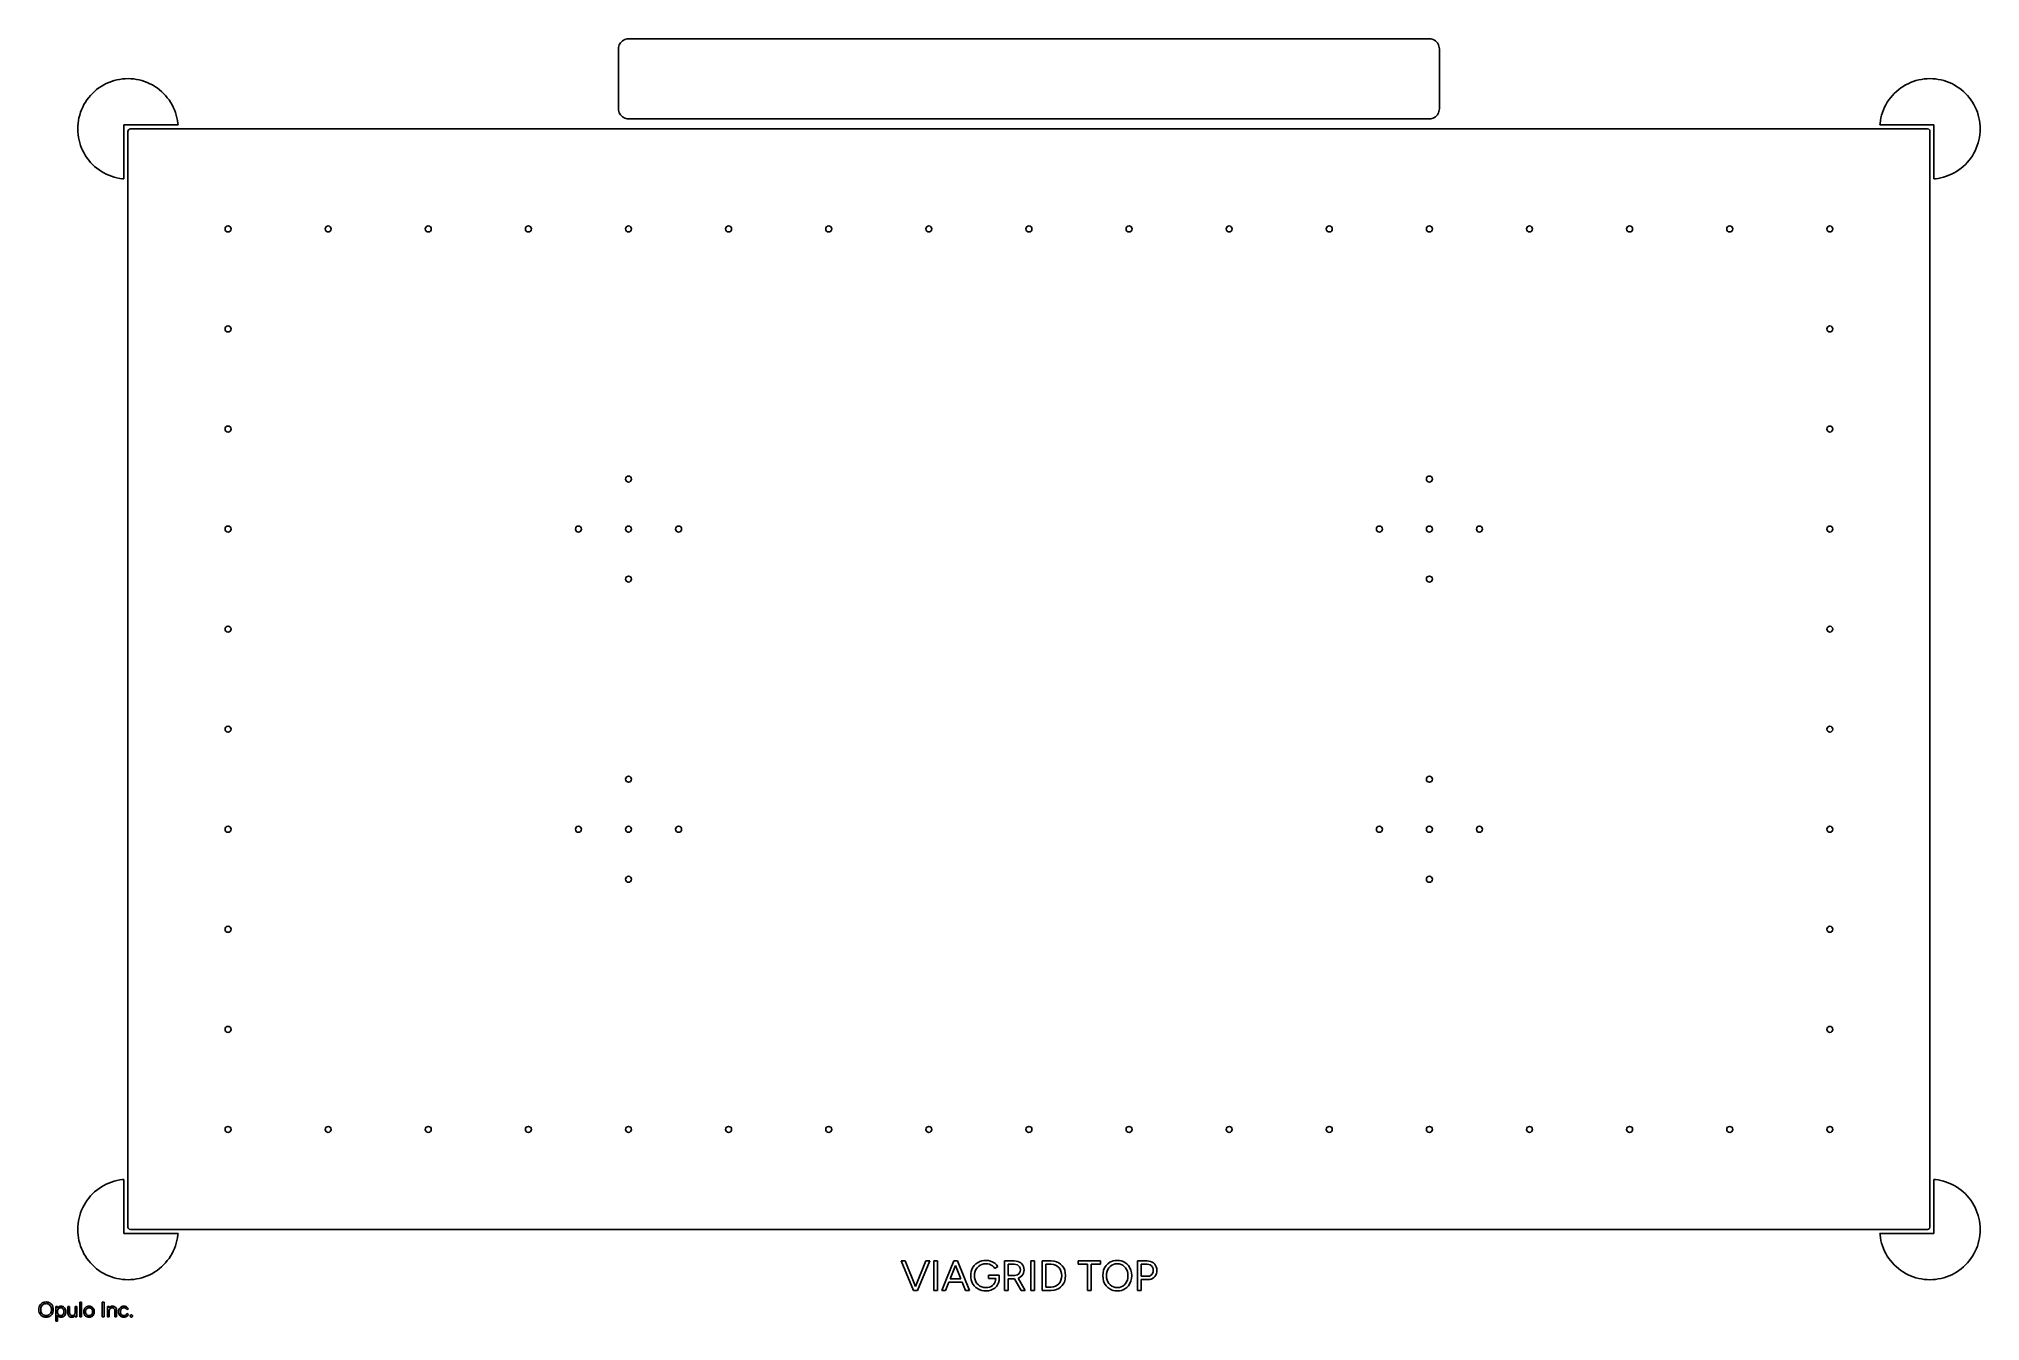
# Model space of a CAD drawing. Extents: x 0.5 to 97.5, y 0.4 to 64.5.
import ezdxf

# ---------------------------------------------------------------- set-up
doc = ezdxf.new("R2010")
doc.units = 0
doc.layers.add('BLACK', color=7, linetype='CONTINUOUS')

msp = doc.modelspace()

# ---------------------------------------------------------------- linework, layer by layer
at = {"layer": 'BLACK', "linetype": 'CONTINUOUS'}
for p, q in [((29.5, 64), (29.504278, 64.065263)), ((29.5, 61), (29.5, 64)), ((29.504278, 64.065263), (29.53806, 64.191342)), ((29.53806, 64.191342), (29.603323, 64.304381)), ((29.603323, 64.304381), (29.695619, 64.396677)), ((29.695619, 64.396677), (29.808658, 64.46194)), ((29.808658, 64.46194), (29.934737, 64.495722)), ((29.934737, 64.495722), (30, 64.5)), ((30, 64.5), (70, 64.5)), ((70, 64.5), (70.065263, 64.495722)), ((70.065263, 64.495722), (70.191342, 64.46194)), ((70.191342, 64.46194), (70.304381, 64.396677)), ((70.304381, 64.396677), (70.396677, 64.304381)), ((70.396677, 64.304381), (70.46194, 64.191342)), ((70.46194, 64.191342), (70.495722, 64.065263)), ((70.495722, 64.065263), (70.5, 64)), ((70.5, 64), (70.5, 61)), ((3.549064, 62.04629), (3.666309, 62.124568)), ((3.666309, 62.124568), (3.787767, 62.196136)), ((3.787767, 62.196136), (3.913054, 62.260767)), ((3.913054, 62.260767), (4.041773, 62.318258)), ((4.041773, 62.318258), (4.173519, 62.368428)), ((4.173519, 62.368428), (4.307875, 62.411117)), ((4.307875, 62.411117), (4.444417, 62.446191)), ((4.444417, 62.446191), (4.582714, 62.473539)), ((4.582714, 62.473539), (4.722329, 62.493074)), ((4.722329, 62.493074), (4.862821, 62.504736)), ((4.862821, 62.504736), (5.003746, 62.508487)), ((5.003746, 62.508487), (5.144659, 62.504315)), ((5.144659, 62.504315), (5.285115, 62.492234)), ((5.285115, 62.492234), (5.424671, 62.472281)), ((5.424671, 62.472281), (5.562886, 62.44452)), ((5.562886, 62.44452), (5.699323, 62.409039)), ((5.699323, 62.409039), (5.833551, 62.365949)), ((5.833551, 62.365949), (5.965146, 62.315386)), ((5.965146, 62.315386), (6.093693, 62.257511)), ((6.093693, 62.257511), (6.218786, 62.192506)), ((6.218786, 62.192506), (6.34003, 62.120576)), ((6.34003, 62.120576), (6.457041, 62.041948)), ((93.542958, 62.041948), (93.65997, 62.120575)), ((93.65997, 62.120575), (93.781213, 62.192505)), ((93.781213, 62.192505), (93.906306, 62.257511)), ((93.906306, 62.257511), (94.034853, 62.315386)), ((94.034853, 62.315386), (94.166449, 62.365949)), ((94.166449, 62.365949), (94.300677, 62.409039)), ((94.300677, 62.409039), (94.437114, 62.44452)), ((94.437114, 62.44452), (94.575328, 62.472281)), ((94.575328, 62.472281), (94.714884, 62.492234)), ((94.714884, 62.492234), (94.855341, 62.504315)), ((94.855341, 62.504315), (94.996254, 62.508487)), ((94.996254, 62.508487), (95.137179, 62.504736)), ((95.137179, 62.504736), (95.277671, 62.493074)), ((95.277671, 62.493074), (95.417285, 62.473539)), ((95.417285, 62.473539), (95.555582, 62.446191)), ((95.555582, 62.446191), (95.692125, 62.411117)), ((95.692125, 62.411117), (95.826481, 62.368428)), ((95.826481, 62.368428), (95.958227, 62.318258)), ((95.958227, 62.318258), (96.086946, 62.260767)), ((96.086946, 62.260767), (96.212233, 62.196136)), ((96.212233, 62.196136), (96.333691, 62.124568)), ((96.333691, 62.124568), (96.450936, 62.04629)), ((2.681742, 60.958227), (2.739233, 61.086946)), ((2.739233, 61.086946), (2.803864, 61.212233)), ((2.803864, 61.212233), (2.875432, 61.333691)), ((2.875432, 61.333691), (2.95371, 61.450936)), ((2.95371, 61.450936), (3.03845, 61.563599)), ((3.03845, 61.563599), (3.129386, 61.671324)), ((3.129386, 61.671324), (3.22623, 61.77377)), ((3.22623, 61.77377), (3.328676, 61.870614)), ((3.328676, 61.870614), (3.436401, 61.96155)), ((3.436401, 61.96155), (3.549064, 62.04629)), ((6.457041, 62.041948), (6.569451, 61.956871)), ((6.569451, 61.956871), (6.676903, 61.865614)), ((6.676903, 61.865614), (6.77906, 61.768465)), ((6.77906, 61.768465), (6.875597, 61.66573)), ((6.875597, 61.66573), (6.966211, 61.557734)), ((6.966211, 61.557734), (7.050615, 61.444819)), ((7.050615, 61.444819), (7.128542, 61.32734)), ((7.128542, 61.32734), (7.199746, 61.205669)), ((7.199746, 61.205669), (7.264003, 61.08019)), ((92.735996, 61.080189), (92.800253, 61.205668)), ((92.800253, 61.205668), (92.871458, 61.327339)), ((92.871458, 61.327339), (92.949385, 61.444818)), ((92.949385, 61.444818), (93.033789, 61.557734)), ((93.033789, 61.557734), (93.124402, 61.665729)), ((93.124402, 61.665729), (93.22094, 61.768464)), ((93.22094, 61.768464), (93.323096, 61.865614)), ((93.323096, 61.865614), (93.430549, 61.956871)), ((93.430549, 61.956871), (93.542958, 62.041948)), ((96.450936, 62.04629), (96.563599, 61.96155)), ((96.563599, 61.96155), (96.671324, 61.870614)), ((96.671324, 61.870614), (96.77377, 61.77377)), ((96.77377, 61.77377), (96.870614, 61.671324)), ((96.870614, 61.671324), (96.96155, 61.563599)), ((96.96155, 61.563599), (97.04629, 61.450936)), ((97.04629, 61.450936), (97.124568, 61.333691)), ((97.124568, 61.333691), (97.196136, 61.212233)), ((97.196136, 61.212233), (97.260767, 61.086946)), ((97.260767, 61.086946), (97.318258, 60.958227)), ((2.491513, 59.996254), (2.495264, 60.137179)), ((2.495264, 60.137179), (2.506926, 60.277671)), ((2.506926, 60.277671), (2.526461, 60.417286)), ((2.526461, 60.417286), (2.553809, 60.555583)), ((2.553809, 60.555583), (2.588883, 60.692125)), ((2.588883, 60.692125), (2.631572, 60.826481)), ((2.631572, 60.826481), (2.681742, 60.958227)), ((7.5, 60.199996), (4.8, 60.2)), ((4.8, 60.2), (4.8, 57.500001)), ((7.264003, 61.08019), (7.32111, 60.951299)), ((7.32111, 60.951299), (7.370885, 60.819404)), ((7.370885, 60.819404), (7.413173, 60.684921)), ((7.413173, 60.684921), (7.447839, 60.548275)), ((7.447839, 60.548275), (7.474774, 60.409897)), ((7.474774, 60.409897), (7.493892, 60.270224)), ((7.493892, 60.270224), (7.5, 60.2)), ((7.5, 60.2), (7.5, 60.199996)), ((29.504278, 60.934737), (29.5, 61)), ((29.53806, 60.808658), (29.504278, 60.934737)), ((29.603323, 60.695619), (29.53806, 60.808658)), ((29.695619, 60.603323), (29.603323, 60.695619)), ((29.808658, 60.53806), (29.695619, 60.603323)), ((29.934737, 60.504278), (29.808658, 60.53806)), ((30, 60.5), (29.934737, 60.504278)), ((70, 60.5), (30, 60.5)), ((70.065263, 60.504278), (70, 60.5)), ((70.191342, 60.53806), (70.065263, 60.504278)), ((70.304381, 60.603323), (70.191342, 60.53806)), ((70.396677, 60.695619), (70.304381, 60.603323)), ((70.46194, 60.808658), (70.396677, 60.695619)), ((70.495722, 60.934737), (70.46194, 60.808658)), ((70.5, 61), (70.495722, 60.934737)), ((92.5, 60.2), (92.506107, 60.270223)), ((95.2, 60.2), (92.5, 60.2)), ((92.506107, 60.270223), (92.525226, 60.409896)), ((92.525226, 60.409896), (92.552161, 60.548274)), ((92.552161, 60.548274), (92.586827, 60.68492)), ((92.586827, 60.68492), (92.629114, 60.819403)), ((92.629114, 60.819403), (92.67889, 60.951298)), ((92.67889, 60.951298), (92.735996, 61.080189)), ((95.199996, 57.5), (95.2, 60.2)), ((97.318258, 60.958227), (97.368428, 60.826481)), ((97.368428, 60.826481), (97.411117, 60.692125)), ((97.411117, 60.692125), (97.446191, 60.555582)), ((97.446191, 60.555582), (97.473539, 60.417285)), ((97.473539, 60.417285), (97.493074, 60.277671)), ((97.493074, 60.277671), (97.504736, 60.137179)), ((97.504736, 60.137179), (97.508487, 59.996254)), ((2.495685, 59.855341), (2.491513, 59.996254)), ((2.507766, 59.714885), (2.495685, 59.855341)), ((2.527719, 59.575329), (2.507766, 59.714885)), ((2.55548, 59.437114), (2.527719, 59.575329)), ((2.590961, 59.300677), (2.55548, 59.437114)), ((2.634051, 59.166449), (2.590961, 59.300677)), ((2.684614, 59.034854), (2.634051, 59.166449)), ((5, 59.876), (5.019685, 59.943039)), ((5, 5.124), (5, 59.876)), ((5.019685, 59.943039), (5.072489, 59.988794)), ((5.072489, 59.988794), (5.124, 60)), ((5.124, 60), (94.876, 60)), ((94.876, 60), (94.943039, 59.980315)), ((94.943039, 59.980315), (94.988794, 59.927511)), ((94.988794, 59.927511), (95, 59.876)), ((95, 59.876), (95, 5.124)), ((97.365949, 59.166449), (97.315386, 59.034853)), ((97.409039, 59.300677), (97.365949, 59.166449)), ((97.44452, 59.437114), (97.409039, 59.300677)), ((97.472281, 59.575328), (97.44452, 59.437114)), ((97.492234, 59.714884), (97.472281, 59.575328)), ((97.504315, 59.855341), (97.492234, 59.714884)), ((97.508487, 59.996254), (97.504315, 59.855341)), ((2.742489, 58.906307), (2.684614, 59.034854)), ((2.807494, 58.781214), (2.742489, 58.906307)), ((2.879424, 58.65997), (2.807494, 58.781214)), ((2.958052, 58.542959), (2.879424, 58.65997)), ((3.043129, 58.430549), (2.958052, 58.542959)), ((3.134386, 58.323097), (3.043129, 58.430549)), ((3.231535, 58.22094), (3.134386, 58.323097)), ((3.33427, 58.124403), (3.231535, 58.22094)), ((96.768464, 58.22094), (96.665729, 58.124402)), ((96.865614, 58.323096), (96.768464, 58.22094)), ((96.956871, 58.430549), (96.865614, 58.323096)), ((97.041948, 58.542958), (96.956871, 58.430549)), ((97.120575, 58.65997), (97.041948, 58.542958)), ((97.192505, 58.781213), (97.120575, 58.65997)), ((97.257511, 58.906306), (97.192505, 58.781213)), ((97.315386, 59.034853), (97.257511, 58.906306)), ((3.442266, 58.033789), (3.33427, 58.124403)), ((3.555181, 57.949385), (3.442266, 58.033789)), ((3.67266, 57.871458), (3.555181, 57.949385)), ((3.794331, 57.800254), (3.67266, 57.871458)), ((3.91981, 57.735997), (3.794331, 57.800254)), ((4.048701, 57.67889), (3.91981, 57.735997)), ((4.180596, 57.629115), (4.048701, 57.67889)), ((4.315079, 57.586827), (4.180596, 57.629115)), ((4.451725, 57.552161), (4.315079, 57.586827)), ((4.590103, 57.525226), (4.451725, 57.552161)), ((4.729776, 57.506108), (4.590103, 57.525226)), ((4.8, 57.5), (4.729776, 57.506108)), ((4.8, 57.500001), (4.8, 57.5)), ((95.199999, 57.5), (95.199996, 57.5)), ((95.270223, 57.506107), (95.199999, 57.5)), ((95.409896, 57.525226), (95.270223, 57.506107)), ((95.548274, 57.552161), (95.409896, 57.525226)), ((95.68492, 57.586827), (95.548274, 57.552161)), ((95.819403, 57.629114), (95.68492, 57.586827)), ((95.951298, 57.67889), (95.819403, 57.629114)), ((96.080189, 57.735996), (95.951298, 57.67889)), ((96.205668, 57.800253), (96.080189, 57.735996)), ((96.327339, 57.871458), (96.205668, 57.800253)), ((96.444818, 57.949385), (96.327339, 57.871458)), ((96.557734, 58.033789), (96.444818, 57.949385)), ((96.665729, 58.124402), (96.557734, 58.033789)), ((3.231536, 6.77906), (3.334271, 6.875598)), ((3.334271, 6.875598), (3.442266, 6.966211)), ((3.442266, 6.966211), (3.555182, 7.050615)), ((3.555182, 7.050615), (3.672661, 7.128542)), ((3.672661, 7.128542), (3.794332, 7.199747)), ((3.794332, 7.199747), (3.919811, 7.264004)), ((3.919811, 7.264004), (4.048702, 7.32111)), ((4.048702, 7.32111), (4.180597, 7.370886)), ((4.180597, 7.370886), (4.31508, 7.413173)), ((4.31508, 7.413173), (4.451726, 7.447839)), ((4.451726, 7.447839), (4.590104, 7.474774)), ((4.590104, 7.474774), (4.729777, 7.493893)), ((4.729777, 7.493893), (4.800001, 7.5)), ((4.800004, 7.5), (4.8, 4.8)), ((4.800001, 7.5), (4.800004, 7.5)), ((95.2, 4.8), (95.2, 7.499999)), ((95.2, 7.499999), (95.270223, 7.493893)), ((95.270223, 7.493893), (95.409896, 7.474774)), ((95.409896, 7.474774), (95.548274, 7.447839)), ((95.548274, 7.447839), (95.68492, 7.413173)), ((95.68492, 7.413173), (95.819403, 7.370886)), ((95.819403, 7.370886), (95.951298, 7.32111)), ((95.951298, 7.32111), (96.080189, 7.264004)), ((96.080189, 7.264004), (96.205668, 7.199747)), ((96.205668, 7.199747), (96.327339, 7.128542)), ((96.327339, 7.128542), (96.444818, 7.050615)), ((96.444818, 7.050615), (96.557734, 6.966211)), ((96.557734, 6.966211), (96.665729, 6.875598)), ((96.665729, 6.875598), (96.768464, 6.77906)), ((2.590961, 5.699323), (2.634051, 5.833551)), ((2.634051, 5.833551), (2.684614, 5.965147)), ((2.684614, 5.965147), (2.742489, 6.093694)), ((2.742489, 6.093694), (2.807495, 6.218787)), ((2.807495, 6.218787), (2.879425, 6.34003)), ((2.879425, 6.34003), (2.958052, 6.457042)), ((2.958052, 6.457042), (3.043129, 6.569451)), ((3.043129, 6.569451), (3.134386, 6.676904)), ((3.134386, 6.676904), (3.231536, 6.77906)), ((96.768464, 6.77906), (96.865614, 6.676904)), ((96.865614, 6.676904), (96.956871, 6.569451)), ((96.956871, 6.569451), (97.041948, 6.457042)), ((97.041948, 6.457042), (97.120575, 6.34003)), ((97.120575, 6.34003), (97.192505, 6.218787)), ((97.192505, 6.218787), (97.257511, 6.093694)), ((97.257511, 6.093694), (97.315386, 5.965147)), ((97.315386, 5.965147), (97.365949, 5.833551)), ((97.365949, 5.833551), (97.409039, 5.699323)), ((2.491513, 5.003746), (2.495685, 5.144659)), ((2.495264, 4.862821), (2.491513, 5.003746)), ((2.506926, 4.722329), (2.495264, 4.862821)), ((2.495685, 5.144659), (2.507766, 5.285116)), ((2.507766, 5.285116), (2.527719, 5.424672)), ((2.527719, 5.424672), (2.55548, 5.562886)), ((2.55548, 5.562886), (2.590961, 5.699323)), ((5.011206, 5.072489), (5, 5.124)), ((5.056961, 5.019685), (5.011206, 5.072489)), ((5.124, 5), (5.056961, 5.019685)), ((94.876, 5), (5.124, 5)), ((94.927511, 5.011206), (94.876, 5)), ((94.980315, 5.056961), (94.927511, 5.011206)), ((95, 5.124), (94.980315, 5.056961)), ((97.409039, 5.699323), (97.44452, 5.562886)), ((97.44452, 5.562886), (97.472281, 5.424672)), ((97.472281, 5.424672), (97.492234, 5.285116)), ((97.492234, 5.285116), (97.504315, 5.144659)), ((97.504736, 4.862821), (97.493074, 4.722329)), ((97.504315, 5.144659), (97.508487, 5.003746)), ((97.508487, 5.003746), (97.504736, 4.862821)), ((2.526461, 4.582715), (2.506926, 4.722329)), ((2.553809, 4.444418), (2.526461, 4.582715)), ((2.588883, 4.307875), (2.553809, 4.444418)), ((2.631572, 4.173519), (2.588883, 4.307875)), ((2.681742, 4.041773), (2.631572, 4.173519)), ((2.739233, 3.913054), (2.681742, 4.041773)), ((2.803864, 3.787767), (2.739233, 3.913054)), ((4.8, 4.8), (7.499999, 4.8)), ((7.264004, 3.919811), (7.199747, 3.794332)), ((7.32111, 4.048702), (7.264004, 3.919811)), ((7.370886, 4.180597), (7.32111, 4.048702)), ((7.413173, 4.31508), (7.370886, 4.180597)), ((7.447839, 4.451726), (7.413173, 4.31508)), ((7.474774, 4.590104), (7.447839, 4.451726)), ((7.493893, 4.729777), (7.474774, 4.590104)), ((7.499999, 4.8), (7.493893, 4.729777)), ((92.5, 4.800001), (92.5, 4.800004)), ((92.5, 4.800004), (95.2, 4.8)), ((92.506107, 4.729777), (92.5, 4.800001)), ((92.525226, 4.590104), (92.506107, 4.729777)), ((92.552161, 4.451726), (92.525226, 4.590104)), ((92.586827, 4.31508), (92.552161, 4.451726)), ((92.629114, 4.180597), (92.586827, 4.31508)), ((92.67889, 4.048702), (92.629114, 4.180597)), ((92.735996, 3.919811), (92.67889, 4.048702)), ((92.800253, 3.794332), (92.735996, 3.919811)), ((97.260767, 3.913054), (97.196136, 3.787767)), ((97.318258, 4.041773), (97.260767, 3.913054)), ((97.368428, 4.173519), (97.318258, 4.041773)), ((97.411117, 4.307875), (97.368428, 4.173519)), ((97.446191, 4.444418), (97.411117, 4.307875)), ((97.473539, 4.582715), (97.446191, 4.444418)), ((97.493074, 4.722329), (97.473539, 4.582715)), ((2.875432, 3.666309), (2.803864, 3.787767)), ((2.95371, 3.549064), (2.875432, 3.666309)), ((3.03845, 3.436401), (2.95371, 3.549064)), ((3.129386, 3.328676), (3.03845, 3.436401)), ((3.22623, 3.22623), (3.129386, 3.328676)), ((3.328676, 3.129386), (3.22623, 3.22623)), ((3.436401, 3.03845), (3.328676, 3.129386)), ((3.549064, 2.95371), (3.436401, 3.03845)), ((3.666309, 2.875432), (3.549064, 2.95371)), ((6.457042, 2.958052), (6.34003, 2.879425)), ((6.569451, 3.043129), (6.457042, 2.958052)), ((6.676904, 3.134386), (6.569451, 3.043129)), ((6.77906, 3.231536), (6.676904, 3.134386)), ((6.875598, 3.334271), (6.77906, 3.231536)), ((6.966211, 3.442266), (6.875598, 3.334271)), ((7.050615, 3.555182), (6.966211, 3.442266)), ((7.128542, 3.672661), (7.050615, 3.555182)), ((7.199747, 3.794332), (7.128542, 3.672661)), ((44.228864, 1.955), (43.617402, 3.430898)), ((43.617402, 3.430898), (43.810751, 3.430898)), ((43.810751, 3.430898), (44.32862, 2.1588)), ((44.32862, 2.1588), (44.848386, 3.430898)), ((45.041643, 3.430898), (44.430181, 1.955)), ((44.848386, 3.430898), (45.041643, 3.430898)), ((45.250471, 1.955), (45.250471, 3.430898)), ((45.250471, 3.430898), (45.434843, 3.430898)), ((45.434843, 3.430898), (45.434843, 1.955)), ((45.878713, 2.538343), (46.242127, 3.430898)), ((46.337603, 3.203038), (46.070801, 2.538343)), ((46.242127, 3.430898), (46.429064, 3.430898)), ((46.604364, 2.538343), (46.337603, 3.203038)), ((46.429064, 3.430898), (46.430896, 3.430898)), ((46.430896, 3.430898), (47.031825, 1.955)), ((47.114465, 2.906079), (47.14503, 3.000676)), ((47.14503, 3.000676), (47.187164, 3.088073)), ((47.187164, 3.088073), (47.261017, 3.194613)), ((47.261017, 3.194613), (47.350846, 3.284132)), ((47.307696, 2.910481), (47.282345, 2.807391)), ((47.34873, 3.002343), (47.307696, 2.910481)), ((47.405381, 3.085406), (47.34873, 3.002343)), ((47.350846, 3.284132), (47.45809, 3.357991)), ((47.473982, 3.155004), (47.405381, 3.085406)), ((47.45809, 3.357991), (47.546045, 3.400198)), ((47.555543, 3.21227), (47.473982, 3.155004)), ((47.546045, 3.400198), (47.641027, 3.43079)), ((47.646013, 3.25409), (47.555543, 3.21227)), ((47.641027, 3.43079), (47.744082, 3.449613)), ((47.745653, 3.279661), (47.646013, 3.25409)), ((47.744082, 3.449613), (47.85642, 3.456086)), ((47.85642, 3.288474), (47.745653, 3.279661)), ((47.85642, 3.456086), (47.972866, 3.446337)), ((47.941411, 3.281222), (47.85642, 3.288474)), ((48.026687, 3.259165), (47.941411, 3.281222)), ((47.972866, 3.446337), (48.086222, 3.417068)), ((48.107991, 3.223903), (48.026687, 3.259165)), ((48.086222, 3.417068), (48.193682, 3.370725)), ((48.182301, 3.176733), (48.107991, 3.223903)), ((48.246938, 3.118877), (48.182301, 3.176733)), ((48.193682, 3.370725), (48.290836, 3.310547)), ((48.296606, 3.054184), (48.246938, 3.118877)), ((48.290836, 3.310547), (48.375762, 3.236978)), ((48.442236, 3.15411), (48.296606, 3.054184)), ((48.375762, 3.236978), (48.442236, 3.15411)), ((48.783688, 2.702199), (48.783688, 3.430898)), ((48.783688, 3.430898), (49.265457, 3.430898)), ((49.261243, 3.263286), (48.96806, 3.263286)), ((48.96806, 3.263286), (48.96806, 2.702199)), ((49.349908, 3.254029), (49.261243, 3.263286)), ((49.265457, 3.430898), (49.359748, 3.424223)), ((49.423382, 3.227818), (49.349908, 3.254029)), ((49.359748, 3.424223), (49.444039, 3.404958)), ((49.484909, 3.185342), (49.423382, 3.227818)), ((49.444039, 3.404958), (49.519897, 3.373745)), ((49.532622, 3.128586), (49.484909, 3.185342)), ((49.519897, 3.373745), (49.589095, 3.330276)), ((49.561236, 3.062069), (49.532622, 3.128586)), ((49.571188, 2.982743), (49.561236, 3.062069)), ((49.561356, 2.905305), (49.571188, 2.982743)), ((49.589095, 3.330276), (49.646467, 3.277637)), ((49.646467, 3.277637), (49.693187, 3.215201)), ((49.693187, 3.215201), (49.727479, 3.145228)), ((49.727479, 3.145228), (49.748371, 3.068274)), ((49.75556, 2.982743), (49.74781, 2.897374)), ((49.748371, 3.068274), (49.75556, 2.982743)), ((50.098203, 1.955), (50.098203, 3.430898)), ((50.098203, 3.430898), (50.282575, 3.430898)), ((50.282575, 3.430898), (50.282575, 1.955)), ((50.6668, 2.124626), (50.6668, 3.430898)), ((50.6668, 3.430898), (51.117062, 3.430898)), ((51.117062, 3.26118), (50.851173, 3.26118)), ((50.851173, 3.26118), (50.851173, 2.124626)), ((51.117062, 3.430898), (51.253632, 3.419986)), ((51.224401, 3.250305), (51.117062, 3.26118)), ((51.321676, 3.218407), (51.224401, 3.250305)), ((51.253632, 3.419986), (51.375411, 3.388437)), ((51.409776, 3.166752), (51.321676, 3.218407)), ((51.375411, 3.388437), (51.484983, 3.337017)), ((51.487639, 3.096224), (51.409776, 3.166752)), ((51.484983, 3.337017), (51.583402, 3.266474)), ((51.551636, 3.011272), (51.487639, 3.096224)), ((51.600479, 2.913408), (51.551636, 3.011272)), ((51.583402, 3.266474), (51.666344, 3.18017)), ((51.630919, 2.807283), (51.600479, 2.913408)), ((51.666344, 3.18017), (51.734935, 3.076532)), ((51.734935, 3.076532), (51.784501, 2.962306)), ((51.784501, 2.962306), (51.815034, 2.835279)), ((52.45539, 3.263286), (52.45539, 3.430898)), ((52.45539, 3.430898), (53.574267, 3.430898)), ((52.923695, 3.263286), (52.45539, 3.263286)), ((52.923695, 1.955), (52.923695, 3.263286)), ((53.574267, 3.263286), (53.105962, 3.263286)), ((53.105962, 3.263286), (53.105962, 1.955)), ((53.574267, 3.430898), (53.574267, 3.263286)), ((53.698848, 2.840925), (53.729765, 2.972458)), ((53.729765, 2.972458), (53.779797, 3.090179)), ((53.779797, 3.090179), (53.849349, 3.197144)), ((53.849349, 3.197144), (53.933665, 3.286195)), ((53.903731, 2.909171), (53.880522, 2.806993)), ((53.941364, 3.001336), (53.903731, 2.909171)), ((53.933665, 3.286195), (54.033871, 3.358999)), ((53.993826, 3.085617), (53.941364, 3.001336)), ((54.056954, 3.155439), (53.993826, 3.085617)), ((54.033871, 3.358999), (54.116694, 3.400835)), ((54.131415, 3.21227), (54.056954, 3.155439)), ((54.116694, 3.400835), (54.20614, 3.431094)), ((54.215015, 3.254191), (54.131415, 3.21227)), ((54.20614, 3.431094), (54.303243, 3.449692)), ((54.306961, 3.2797), (54.215015, 3.254191)), ((54.303243, 3.449692), (54.409211, 3.456086)), ((54.409211, 3.288474), (54.306961, 3.2797)), ((54.409211, 3.456086), (54.51511, 3.449642)), ((54.512852, 3.279641), (54.409211, 3.288474)), ((54.605082, 3.254079), (54.512852, 3.279641)), ((54.51511, 3.449642), (54.612368, 3.43088)), ((54.688014, 3.21227), (54.605082, 3.254079)), ((54.612368, 3.43088), (54.702179, 3.400313)), ((54.761791, 3.15551), (54.688014, 3.21227)), ((54.702179, 3.400313), (54.785559, 3.357991)), ((54.82457, 3.085696), (54.761791, 3.15551)), ((54.785559, 3.357991), (54.886417, 3.284434)), ((54.876967, 3.001336), (54.82457, 3.085696)), ((54.914702, 2.909161), (54.876967, 3.001336)), ((54.886417, 3.284434), (54.970702, 3.194994)), ((54.937971, 2.806984), (54.914702, 2.909161)), ((54.970702, 3.194994), (55.039632, 3.088073)), ((55.039632, 3.088073), (55.089162, 2.970431)), ((55.089162, 2.970431), (55.119717, 2.83956)), ((55.416346, 2.662266), (55.416346, 3.430898)), ((55.416346, 3.430898), (55.898115, 3.430898)), ((55.896009, 3.263286), (55.600719, 3.263286)), ((55.600719, 3.263286), (55.600719, 2.662266)), ((55.982859, 3.253575), (55.896009, 3.263286)), ((55.898115, 3.430898), (55.992308, 3.424002)), ((56.056036, 3.225793), (55.982859, 3.253575)), ((55.992308, 3.424002), (56.076587, 3.40408)), ((56.118575, 3.180122), (56.056036, 3.225793)), ((56.076587, 3.40408), (56.152555, 3.37173)), ((56.166591, 3.119804), (56.118575, 3.180122)), ((56.152555, 3.37173), (56.221527, 3.326783)), ((56.195735, 3.048142), (56.166591, 3.119804)), ((56.205953, 2.961769), (56.195735, 3.048142)), ((56.197217, 2.87704), (56.205953, 2.961769)), ((56.221527, 3.326783), (56.278935, 3.272086)), ((56.278935, 3.272086), (56.325846, 3.206866)), ((56.325846, 3.206866), (56.359982, 3.1341)), ((56.359982, 3.1341), (56.380956, 3.052986)), ((56.380956, 3.052986), (56.388219, 2.961769)), ((56.388219, 2.961769), (56.3816, 2.873102)), ((92.871458, 3.672661), (92.800253, 3.794332)), ((92.949385, 3.555182), (92.871458, 3.672661)), ((93.033789, 3.442266), (92.949385, 3.555182)), ((93.124402, 3.334271), (93.033789, 3.442266)), ((93.22094, 3.231536), (93.124402, 3.334271)), ((93.323096, 3.134386), (93.22094, 3.231536)), ((93.430549, 3.043129), (93.323096, 3.134386)), ((93.542958, 2.958052), (93.430549, 3.043129)), ((93.65997, 2.879425), (93.542958, 2.958052)), ((96.450936, 2.95371), (96.333691, 2.875432)), ((96.563599, 3.03845), (96.450936, 2.95371)), ((96.671324, 3.129386), (96.563599, 3.03845)), ((96.77377, 3.22623), (96.671324, 3.129386)), ((96.870614, 3.328676), (96.77377, 3.22623)), ((96.96155, 3.436401), (96.870614, 3.328676)), ((97.04629, 3.549064), (96.96155, 3.436401)), ((97.124568, 3.666309), (97.04629, 3.549064)), ((97.196136, 3.787767), (97.124568, 3.666309)), ((3.787767, 2.803864), (3.666309, 2.875432)), ((3.913054, 2.739233), (3.787767, 2.803864)), ((4.041773, 2.681742), (3.913054, 2.739233)), ((4.173519, 2.631572), (4.041773, 2.681742)), ((4.307875, 2.588883), (4.173519, 2.631572)), ((4.444418, 2.553809), (4.307875, 2.588883)), ((4.582715, 2.526461), (4.444418, 2.553809)), ((4.722329, 2.506926), (4.582715, 2.526461)), ((4.862821, 2.495264), (4.722329, 2.506926)), ((5.003746, 2.491513), (4.862821, 2.495264)), ((5.144659, 2.495685), (5.003746, 2.491513)), ((5.285116, 2.507766), (5.144659, 2.495685)), ((5.424672, 2.527719), (5.285116, 2.507766)), ((5.562886, 2.55548), (5.424672, 2.527719)), ((5.699323, 2.590961), (5.562886, 2.55548)), ((5.833551, 2.634051), (5.699323, 2.590961)), ((5.965147, 2.684614), (5.833551, 2.634051)), ((6.093694, 2.742489), (5.965147, 2.684614)), ((6.218787, 2.807495), (6.093694, 2.742489)), ((6.34003, 2.879425), (6.218787, 2.807495)), ((44.24535, 1.955), (44.228864, 1.955)), ((44.430181, 1.955), (44.24535, 1.955)), ((45.434843, 1.955), (45.250471, 1.955)), ((45.641198, 1.955), (45.878713, 2.538343)), ((45.836653, 1.955), (45.641198, 1.955)), ((46.004406, 2.37293), (45.836653, 1.955)), ((46.670749, 2.37293), (46.004406, 2.37293)), ((46.070801, 2.538343), (46.604364, 2.538343)), ((46.838476, 1.955), (46.670749, 2.37293)), ((47.031825, 1.955), (46.838476, 1.955)), ((47.089161, 2.690842), (47.09564, 2.803214)), ((47.095596, 2.580685), (47.089161, 2.690842)), ((47.114349, 2.479189), (47.095596, 2.580685)), ((47.09564, 2.803214), (47.114465, 2.906079)), ((47.144902, 2.385203), (47.114349, 2.479189)), ((47.187164, 2.297733), (47.144902, 2.385203)), ((47.261017, 2.191193), (47.187164, 2.297733)), ((47.350846, 2.101674), (47.261017, 2.191193)), ((47.282345, 2.807391), (47.273534, 2.690842)), ((47.273534, 2.690842), (47.282103, 2.578465)), ((47.282103, 2.578465), (47.306981, 2.476988)), ((47.306981, 2.476988), (47.347631, 2.384562)), ((47.347631, 2.384562), (47.403767, 2.300895)), ((47.45809, 2.027814), (47.350846, 2.101674)), ((47.403767, 2.300895), (47.472346, 2.230593)), ((47.54604, 1.985649), (47.45809, 2.027814)), ((47.472346, 2.230593), (47.554444, 2.172528)), ((47.641022, 1.955085), (47.54604, 1.985649)), ((47.554444, 2.172528), (47.645678, 2.130048)), ((47.744078, 1.936279), (47.641022, 1.955085)), ((47.645678, 2.130048), (47.745695, 2.104137)), ((47.745695, 2.104137), (47.85642, 2.095225)), ((47.85642, 2.095225), (47.949666, 2.102152)), ((47.983672, 1.939263), (47.85642, 1.929812)), ((47.949666, 2.102152), (48.033024, 2.122162)), ((47.981625, 2.551441), (47.981625, 2.710534)), ((47.981625, 2.710534), (48.518806, 2.710534)), ((48.341745, 2.551441), (47.981625, 2.551441)), ((48.097521, 1.966576), (47.983672, 1.939263)), ((48.033024, 2.122162), (48.108112, 2.154668)), ((48.200161, 2.010962), (48.097521, 1.966576)), ((48.108112, 2.154668), (48.176263, 2.19972)), ((48.176263, 2.19972), (48.233301, 2.254417)), ((48.293267, 2.072545), (48.200161, 2.010962)), ((48.233301, 2.254417), (48.280211, 2.319532)), ((48.280211, 2.319532), (48.314458, 2.392154)), ((48.370869, 2.147439), (48.293267, 2.072545)), ((48.314458, 2.392154), (48.335543, 2.473517)), ((48.335543, 2.473517), (48.341745, 2.551441)), ((48.434359, 2.236734), (48.370869, 2.147439)), ((48.48034, 2.336268), (48.434359, 2.236734)), ((48.508853, 2.449265), (48.48034, 2.336268)), ((48.517876, 2.56639), (48.508853, 2.449265)), ((48.518806, 2.566553), (48.517876, 2.56639)), ((48.518806, 2.710534), (48.518806, 2.566553)), ((48.783688, 1.955), (48.783688, 2.702199)), ((48.96806, 1.955), (48.783688, 1.955)), ((48.96806, 2.702199), (49.290644, 2.702199)), ((49.242376, 2.532481), (48.96806, 2.532481)), ((48.96806, 2.532481), (48.96806, 1.955)), ((49.275066, 2.534777), (49.242376, 2.532481)), ((49.61451, 1.955), (49.275066, 2.534777)), ((49.290644, 2.702199), (49.366233, 2.711492)), ((49.366233, 2.711492), (49.431969, 2.738561)), ((49.431969, 2.738561), (49.488183, 2.781519)), ((49.504143, 2.59055), (49.455508, 2.571029)), ((49.455508, 2.571029), (49.81656, 1.955)), ((49.488183, 2.781519), (49.532719, 2.838304)), ((49.577025, 2.634705), (49.504143, 2.59055)), ((49.532719, 2.838304), (49.561356, 2.905305)), ((49.637858, 2.687728), (49.577025, 2.634705)), ((49.81656, 1.955), (49.61451, 1.955)), ((49.687875, 2.750102), (49.637858, 2.687728)), ((49.72521, 2.820395), (49.687875, 2.750102)), ((49.74781, 2.897374), (49.72521, 2.820395)), ((50.282575, 1.955), (50.098203, 1.955)), ((50.6668, 1.955), (50.6668, 2.124626)), ((51.117062, 1.955), (50.6668, 1.955)), ((50.851173, 2.124626), (51.117062, 2.124626)), ((51.117062, 2.124626), (51.224401, 2.135501)), ((51.253579, 1.96602), (51.117062, 1.955)), ((51.224401, 2.135501), (51.321676, 2.167399)), ((51.375352, 1.997895), (51.253579, 1.96602)), ((51.321676, 2.167399), (51.409776, 2.219054)), ((51.484983, 2.049888), (51.375352, 1.997895)), ((51.409776, 2.219054), (51.487639, 2.289582)), ((51.583449, 2.121072), (51.484983, 2.049888)), ((51.487639, 2.289582), (51.551646, 2.374595)), ((51.551646, 2.374595), (51.600479, 2.472397)), ((51.666392, 2.207729), (51.583449, 2.121072)), ((51.600479, 2.472397), (51.630921, 2.578602)), ((51.641237, 2.692949), (51.630919, 2.807283)), ((51.630921, 2.578602), (51.641237, 2.692949)), ((51.734935, 2.31138), (51.666392, 2.207729)), ((51.784565, 2.425583), (51.734935, 2.31138)), ((51.815067, 2.55197), (51.784565, 2.425583)), ((51.815034, 2.835279), (51.82561, 2.692949)), ((51.82561, 2.692949), (51.815067, 2.55197)), ((53.105962, 1.955), (52.923695, 1.955)), ((53.688114, 2.692949), (53.698848, 2.840925)), ((53.698907, 2.546368), (53.688114, 2.692949)), ((53.730106, 2.415093), (53.698907, 2.546368)), ((53.780805, 2.296634), (53.730106, 2.415093)), ((53.851181, 2.18914), (53.780805, 2.296634)), ((53.936549, 2.099756), (53.851181, 2.18914)), ((53.880522, 2.806993), (53.872487, 2.692949)), ((53.872487, 2.692949), (53.880573, 2.577493)), ((53.880573, 2.577493), (53.903828, 2.475035)), ((53.903828, 2.475035), (53.941364, 2.383554)), ((54.038084, 2.026807), (53.936549, 2.099756)), ((53.941364, 2.383554), (53.99388, 2.300112)), ((53.99388, 2.300112), (54.057669, 2.230554)), ((54.121961, 1.98495), (54.038084, 2.026807)), ((54.057669, 2.230554), (54.133522, 2.173536)), ((54.212141, 1.954722), (54.121961, 1.98495)), ((54.133522, 2.173536), (54.218488, 2.131623)), ((54.309613, 1.936176), (54.212141, 1.954722)), ((54.218488, 2.131623), (54.311845, 2.106107)), ((54.311845, 2.106107), (54.415531, 2.097332)), ((54.415531, 2.097332), (54.517689, 2.106143)), ((54.517689, 2.106143), (54.608866, 2.131681)), ((54.616613, 1.954751), (54.5204, 1.936189)), ((54.608866, 2.131681), (54.691128, 2.173536)), ((54.705363, 1.984977), (54.616613, 1.954751)), ((54.691128, 2.173536), (54.764282, 2.230266)), ((54.787665, 2.026807), (54.705363, 1.984977)), ((54.764282, 2.230266), (54.826387, 2.299759)), ((54.887096, 2.099638), (54.787665, 2.026807)), ((54.826387, 2.299759), (54.878066, 2.383463)), ((54.878066, 2.383463), (54.915089, 2.474952)), ((54.970723, 2.188995), (54.887096, 2.099638)), ((54.915089, 2.474952), (54.938043, 2.577446)), ((54.946026, 2.692949), (54.937971, 2.806984)), ((54.938043, 2.577446), (54.946026, 2.692949)), ((55.039632, 2.296634), (54.970723, 2.188995)), ((55.089192, 2.414981), (55.039632, 2.296634)), ((55.119734, 2.546268), (55.089192, 2.414981)), ((55.119717, 2.83956), (55.130307, 2.692949)), ((55.130307, 2.692949), (55.119734, 2.546268)), ((55.416346, 1.955), (55.416346, 2.662266)), ((55.600719, 1.955), (55.416346, 1.955)), ((55.600719, 2.662266), (55.944277, 2.662266)), ((55.944277, 2.494654), (55.600719, 2.494654)), ((55.600719, 2.494654), (55.600719, 1.955)), ((55.944277, 2.662266), (56.016564, 2.671802)), ((56.029954, 2.501658), (55.944277, 2.494654)), ((56.016564, 2.671802), (56.078298, 2.699512)), ((56.106209, 2.521903), (56.029954, 2.501658)), ((56.078298, 2.699512), (56.132131, 2.746346)), ((56.17472, 2.554921), (56.106209, 2.521903)), ((56.132131, 2.746346), (56.172408, 2.806211)), ((56.172408, 2.806211), (56.197217, 2.87704)), ((56.236107, 2.600003), (56.17472, 2.554921)), ((56.288038, 2.654988), (56.236107, 2.600003)), ((56.331158, 2.720884), (56.288038, 2.654988)), ((56.362419, 2.793296), (56.331158, 2.720884)), ((56.3816, 2.873102), (56.362419, 2.793296)), ((93.781213, 2.807495), (93.65997, 2.879425)), ((93.906306, 2.742489), (93.781213, 2.807495)), ((94.034853, 2.684614), (93.906306, 2.742489)), ((94.166449, 2.634051), (94.034853, 2.684614)), ((94.300677, 2.590961), (94.166449, 2.634051)), ((94.437114, 2.55548), (94.300677, 2.590961)), ((94.575328, 2.527719), (94.437114, 2.55548)), ((94.714884, 2.507766), (94.575328, 2.527719)), ((94.855341, 2.495685), (94.714884, 2.507766)), ((94.996254, 2.491513), (94.855341, 2.495685)), ((95.137179, 2.495264), (94.996254, 2.491513)), ((95.277671, 2.506926), (95.137179, 2.495264)), ((95.417285, 2.526461), (95.277671, 2.506926)), ((95.555582, 2.553809), (95.417285, 2.526461)), ((95.692125, 2.588883), (95.555582, 2.553809)), ((95.826481, 2.631572), (95.692125, 2.588883)), ((95.958227, 2.681742), (95.826481, 2.631572)), ((96.086946, 2.739233), (95.958227, 2.681742)), ((96.212233, 2.803864), (96.086946, 2.739233)), ((96.333691, 2.875432), (96.212233, 2.803864)), ((0.548314, 0.996474), (0.553681, 1.070462)), ((0.55371, 0.923184), (0.548314, 0.996474)), ((0.553681, 1.070462), (0.569139, 1.136229)), ((0.569139, 1.136229), (0.594155, 1.195089)), ((0.594155, 1.195089), (0.628931, 1.248572)), ((0.628931, 1.248572), (0.671089, 1.293097)), ((0.644518, 1.053496), (0.6405, 0.996474)), ((0.6405, 0.996474), (0.644543, 0.938746)), ((0.656122, 1.104585), (0.644518, 1.053496)), ((0.674938, 1.150668), (0.656122, 1.104585)), ((0.671089, 1.293097), (0.721192, 1.329499)), ((0.70117, 1.192808), (0.674938, 1.150668)), ((0.732734, 1.227719), (0.70117, 1.192808)), ((0.721192, 1.329499), (0.762603, 1.350417)), ((0.769964, 1.256135), (0.732734, 1.227719)), ((0.762603, 1.350417), (0.807327, 1.365547)), ((0.811764, 1.277095), (0.769964, 1.256135)), ((0.807327, 1.365547), (0.855878, 1.374846)), ((0.857737, 1.28985), (0.811764, 1.277095)), ((0.855878, 1.374846), (0.908862, 1.378043)), ((0.908862, 1.294237), (0.857737, 1.28985)), ((0.908862, 1.378043), (0.961812, 1.374821)), ((0.960683, 1.28982), (0.908862, 1.294237)), ((1.006798, 1.277039), (0.960683, 1.28982)), ((0.961812, 1.374821), (1.010441, 1.36544)), ((1.048264, 1.256135), (1.006798, 1.277039)), ((1.010441, 1.36544), (1.055346, 1.350156)), ((1.085152, 1.227755), (1.048264, 1.256135)), ((1.055346, 1.350156), (1.097036, 1.328995)), ((1.116541, 1.192848), (1.085152, 1.227755)), ((1.097036, 1.328995), (1.147465, 1.292217)), ((1.14274, 1.150668), (1.116541, 1.192848)), ((1.161608, 1.10458), (1.14274, 1.150668)), ((1.147465, 1.292217), (1.189608, 1.247497)), ((1.173242, 1.053492), (1.161608, 1.10458)), ((1.17727, 0.996474), (1.173242, 1.053492)), ((1.173278, 0.938723), (1.17727, 0.996474)), ((1.189608, 1.247497), (1.224073, 1.194036)), ((1.224073, 1.194036), (1.248837, 1.135215)), ((1.248837, 1.135215), (1.264115, 1.06978)), ((1.264115, 1.06978), (1.26941, 0.996474)), ((1.26941, 0.996474), (1.264124, 0.923134)), ((1.393562, 0.891465), (1.393562, 1.15543)), ((1.393562, 1.15543), (1.475124, 1.15543)), ((1.475124, 1.15543), (1.479853, 1.068927)), ((1.479853, 1.068927), (1.483235, 1.075151)), ((1.483235, 1.075151), (1.509071, 1.107258)), ((1.500815, 0.993726), (1.485762, 0.946724)), ((1.51648, 1.021975), (1.500815, 0.993726)), ((1.509071, 1.107258), (1.539604, 1.133128)), ((1.535179, 1.045013), (1.51648, 1.021975)), ((1.557006, 1.063473), (1.535179, 1.045013)), ((1.539604, 1.133128), (1.574514, 1.152346)), ((1.581899, 1.077291), (1.557006, 1.063473)), ((1.574514, 1.152346), (1.613156, 1.164009)), ((1.608901, 1.085597), (1.581899, 1.077291)), ((1.638614, 1.088432), (1.608901, 1.085597)), ((1.613156, 1.164009), (1.656474, 1.168024)), ((1.670505, 1.085581), (1.638614, 1.088432)), ((1.656474, 1.168024), (1.702601, 1.163997)), ((1.699445, 1.077252), (1.670505, 1.085581)), ((1.726038, 1.063473), (1.699445, 1.077252)), ((1.702601, 1.163997), (1.743842, 1.152311)), ((1.749553, 1.044844), (1.726038, 1.063473)), ((1.743842, 1.152311), (1.78113, 1.133128)), ((1.769429, 1.021766), (1.749553, 1.044844)), ((1.785846, 0.993681), (1.769429, 1.021766)), ((1.78113, 1.133128), (1.814145, 1.107122)), ((1.797515, 0.963146), (1.785846, 0.993681)), ((1.814145, 1.107122), (1.842053, 1.074981)), ((1.842053, 1.074981), (1.865119, 1.03595)), ((1.865119, 1.03595), (1.881472, 0.993448)), ((1.881472, 0.993448), (1.891655, 0.945597)), ((1.994537, 0.88368), (1.994537, 1.15543)), ((1.994537, 1.15543), (2.081457, 1.15543)), ((2.081457, 1.15543), (2.081457, 0.886611)), ((2.363099, 0.883497), (2.363099, 1.15543)), ((2.363099, 1.15543), (2.450019, 1.15543)), ((2.450019, 1.15543), (2.450019, 0.6275)), ((2.593634, 0.6275), (2.593634, 1.365449)), ((2.593634, 1.365449), (2.680554, 1.365449)), ((2.680554, 1.365449), (2.680554, 0.6275)), ((2.797874, 0.94476), (2.809077, 0.992276)), ((2.809077, 0.992276), (2.827237, 1.034942)), ((2.827237, 1.034942), (2.852522, 1.073705)), ((2.852522, 1.073705), (2.883347, 1.106072)), ((2.883347, 1.106072), (2.920156, 1.132624)), ((2.904357, 0.993681), (2.892183, 0.96373)), ((2.921391, 1.021087), (2.904357, 0.993681)), ((2.920156, 1.132624), (2.961212, 1.152094)), ((2.941809, 1.043843), (2.921391, 1.021087)), ((2.965814, 1.06242), (2.941809, 1.043843)), ((2.961212, 1.152094), (3.006152, 1.16395)), ((2.992785, 1.07614), (2.965814, 1.06242)), ((3.022576, 1.084499), (2.992785, 1.07614)), ((3.006152, 1.16395), (3.055848, 1.168024)), ((3.055848, 1.087378), (3.022576, 1.084499)), ((3.055848, 1.168024), (3.106952, 1.163913)), ((3.089862, 1.084488), (3.055848, 1.087378)), ((3.12018, 1.076117), (3.089862, 1.084488)), ((3.106952, 1.163913), (3.152563, 1.152022)), ((3.147485, 1.06242), (3.12018, 1.076117)), ((3.171828, 1.043806), (3.147485, 1.06242)), ((3.152563, 1.152022), (3.193647, 1.132624)), ((3.192406, 1.021046), (3.171828, 1.043806)), ((3.209446, 0.993681), (3.192406, 1.021046)), ((3.193647, 1.132624), (3.230481, 1.106067)), ((3.22162, 0.96373), (3.209446, 0.993681)), ((3.230481, 1.106067), (3.261305, 1.0737)), ((3.261305, 1.0737), (3.286566, 1.034942)), ((3.286566, 1.034942), (3.304726, 0.992276)), ((3.304726, 0.992276), (3.31593, 0.94476)), ((3.716128, 0.6275), (3.716128, 1.365449)), ((3.716128, 1.365449), (3.808315, 1.365449)), ((3.808315, 1.365449), (3.808315, 0.6275)), ((3.976293, 0.6275), (3.976293, 1.15543)), ((3.976293, 1.15543), (4.0579, 1.15543)), ((4.0579, 1.15543), (4.061965, 1.08043)), ((4.061965, 1.08043), (4.062863, 1.082195)), ((4.062863, 1.082195), (4.086443, 1.112487)), ((4.08116, 1.003706), (4.068055, 0.958534)), ((4.101177, 1.038011), (4.08116, 1.003706)), ((4.086443, 1.112487), (4.114458, 1.136242)), ((4.121881, 1.059016), (4.101177, 1.038011)), ((4.114458, 1.136242), (4.146844, 1.153586)), ((4.14602, 1.073928), (4.121881, 1.059016)), ((4.174279, 1.083135), (4.14602, 1.073928)), ((4.146844, 1.153586), (4.183873, 1.164288)), ((4.207698, 1.086371), (4.174279, 1.083135)), ((4.183873, 1.164288), (4.226611, 1.168024)), ((4.24574, 1.082476), (4.207698, 1.086371)), ((4.226611, 1.168024), (4.267546, 1.165084)), ((4.27836, 1.071304), (4.24574, 1.082476)), ((4.267546, 1.165084), (4.303392, 1.156672)), ((4.296924, 1.059042), (4.27836, 1.071304)), ((4.313151, 1.040928), (4.296924, 1.059042)), ((4.303392, 1.156672), (4.334963, 1.143157)), ((4.327132, 1.015708), (4.313151, 1.040928)), ((4.336168, 0.987933), (4.327132, 1.015708)), ((4.334963, 1.143157), (4.362915, 1.123784)), ((4.342456, 0.949135), (4.336168, 0.987933)), ((4.362915, 1.123784), (4.386822, 1.097849)), ((4.386822, 1.097849), (4.406908, 1.064343)), ((4.406908, 1.064343), (4.420453, 1.027454)), ((4.420453, 1.027454), (4.429103, 0.981026)), ((4.429103, 0.981026), (4.431775, 0.922972)), ((4.535173, 0.94476), (4.546377, 0.992276)), ((4.546377, 0.992276), (4.564536, 1.034942)), ((4.564536, 1.034942), (4.589853, 1.073666)), ((4.589853, 1.073666), (4.620852, 1.106037)), ((4.620852, 1.106037), (4.658005, 1.132624)), ((4.641656, 0.993131), (4.629435, 0.962867)), ((4.658722, 1.020889), (4.641656, 0.993131)), ((4.658005, 1.132624), (4.699396, 1.152074)), ((4.679144, 1.043816), (4.658722, 1.020889)), ((4.703114, 1.06242), (4.679144, 1.043816)), ((4.699396, 1.152074), (4.744849, 1.163941)), ((4.730084, 1.07614), (4.703114, 1.06242)), ((4.759875, 1.084499), (4.730084, 1.07614)), ((4.744849, 1.163941), (4.795254, 1.168024)), ((4.793148, 1.087378), (4.759875, 1.084499)), ((4.82654, 1.084672), (4.793148, 1.087378)), ((4.795254, 1.168024), (4.844985, 1.164018)), ((4.856532, 1.076822), (4.82654, 1.084672)), ((4.844985, 1.164018), (4.890104, 1.152346)), ((4.883731, 1.063977), (4.856532, 1.076822)), ((4.908007, 1.046291), (4.883731, 1.063977)), ((4.890104, 1.152346), (4.93145, 1.133174)), ((4.928247, 1.024363), (4.908007, 1.046291)), ((4.944731, 0.997711), (4.928247, 1.024363)), ((4.93145, 1.133174), (4.968382, 1.10672)), ((5.024003, 1.033568), (4.944731, 0.997711)), ((4.968382, 1.10672), (4.999082, 1.073767)), ((4.999082, 1.073767), (5.024003, 1.033568)), ((47.85642, 1.929812), (47.744078, 1.936279)), ((54.415531, 1.929812), (54.309613, 1.936176)), ((54.5204, 1.936189), (54.415531, 1.929812)), ((0.56931, 0.857546), (0.55371, 0.923184)), ((0.594659, 0.798317), (0.56931, 0.857546)), ((0.629847, 0.74457), (0.594659, 0.798317)), ((0.672531, 0.699878), (0.629847, 0.74457)), ((0.644543, 0.938746), (0.656171, 0.887517)), ((0.656171, 0.887517), (0.674938, 0.841777)), ((0.723299, 0.663403), (0.672531, 0.699878)), ((0.674938, 0.841777), (0.701197, 0.800056)), ((0.701197, 0.800056), (0.733091, 0.765277)), ((0.765237, 0.642475), (0.723299, 0.663403)), ((0.733091, 0.765277), (0.771017, 0.736768)), ((0.810327, 0.627361), (0.765237, 0.642475)), ((0.771017, 0.736768), (0.813501, 0.715811)), ((0.859063, 0.618088), (0.810327, 0.627361)), ((0.813501, 0.715811), (0.860179, 0.703053)), ((0.912022, 0.614906), (0.859063, 0.618088)), ((0.860179, 0.703053), (0.912022, 0.698666)), ((0.912022, 0.698666), (0.963101, 0.703071)), ((0.964457, 0.618094), (0.912022, 0.614906)), ((0.963101, 0.703071), (1.00869, 0.71584)), ((1.012563, 0.627375), (0.964457, 0.618094)), ((1.00869, 0.71584), (1.049821, 0.736768)), ((1.056938, 0.642488), (1.012563, 0.627375)), ((1.049821, 0.736768), (1.086397, 0.765133)), ((1.098089, 0.663403), (1.056938, 0.642488)), ((1.086397, 0.765133), (1.11745, 0.799879)), ((1.147805, 0.699819), (1.098089, 0.663403)), ((1.11745, 0.799879), (1.143289, 0.841731)), ((1.143289, 0.841731), (1.161801, 0.887476)), ((1.189618, 0.744497), (1.147805, 0.699819)), ((1.161801, 0.887476), (1.173278, 0.938723)), ((1.224073, 0.798317), (1.189618, 0.744497)), ((1.248853, 0.85749), (1.224073, 0.798317)), ((1.264124, 0.923134), (1.248853, 0.85749)), ((1.393562, 0.417481), (1.393562, 0.891465)), ((1.480482, 0.417481), (1.393562, 0.417481)), ((1.485762, 0.946724), (1.480482, 0.891465)), ((1.480482, 0.891465), (1.485762, 0.836206)), ((1.483262, 0.707956), (1.480482, 0.713108)), ((1.480482, 0.713108), (1.480482, 0.417481)), ((1.509102, 0.675693), (1.483262, 0.707956)), ((1.485762, 0.836206), (1.500815, 0.789204)), ((1.500815, 0.789204), (1.516443, 0.76091)), ((1.539604, 0.649802), (1.509102, 0.675693)), ((1.516443, 0.76091), (1.534965, 0.73786)), ((1.534965, 0.73786), (1.556457, 0.719411)), ((1.574514, 0.630584), (1.539604, 0.649802)), ((1.556457, 0.719411), (1.581028, 0.705636)), ((1.613156, 0.618921), (1.574514, 0.630584)), ((1.581028, 0.705636), (1.607855, 0.697338)), ((1.607855, 0.697338), (1.637561, 0.694498)), ((1.656474, 0.614906), (1.613156, 0.618921)), ((1.637561, 0.694498), (1.669413, 0.697357)), ((1.702604, 0.618928), (1.656474, 0.614906)), ((1.669413, 0.697357), (1.698162, 0.705693)), ((1.698162, 0.705693), (1.724435, 0.719457)), ((1.743845, 0.630599), (1.702604, 0.618928)), ((1.724435, 0.719457), (1.747715, 0.738017)), ((1.78113, 0.649756), (1.743845, 0.630599)), ((1.747715, 0.738017), (1.767789, 0.761092)), ((1.767789, 0.761092), (1.784793, 0.789249)), ((1.814114, 0.675813), (1.78113, 0.649756)), ((1.784793, 0.789249), (1.797056, 0.819869)), ((1.797056, 0.819869), (1.804617, 0.853744)), ((1.804732, 0.929267), (1.797515, 0.963146)), ((1.804617, 0.853744), (1.807233, 0.891465)), ((1.807233, 0.891465), (1.804732, 0.929267)), ((1.842026, 0.708127), (1.814114, 0.675813)), ((1.865119, 0.747484), (1.842026, 0.708127)), ((1.881518, 0.79033), (1.865119, 0.747484)), ((1.891679, 0.838043), (1.881518, 0.79033)), ((1.891655, 0.945597), (1.895206, 0.891465)), ((1.895206, 0.891465), (1.891679, 0.838043)), ((1.994537, 0.859958), (1.994537, 0.88368)), ((1.997737, 0.80261), (1.994537, 0.859958)), ((2.006517, 0.756285), (1.997737, 0.80261)), ((2.019907, 0.719091), (2.006517, 0.756285)), ((2.039731, 0.685319), (2.019907, 0.719091)), ((2.06363, 0.659225), (2.039731, 0.685319)), ((2.091852, 0.639773), (2.06363, 0.659225)), ((2.081457, 0.886611), (2.08385, 0.833792)), ((2.08385, 0.833792), (2.090122, 0.794994)), ((2.090122, 0.794994), (2.099134, 0.767222)), ((2.123764, 0.626208), (2.091852, 0.639773)), ((2.099134, 0.767222), (2.113168, 0.742044)), ((2.113168, 0.742044), (2.129573, 0.723903)), ((2.159473, 0.61782), (2.123764, 0.626208)), ((2.129573, 0.723903), (2.148456, 0.71158)), ((2.148456, 0.71158), (2.181512, 0.700431)), ((2.199701, 0.614906), (2.159473, 0.61782)), ((2.181512, 0.700431), (2.219668, 0.696559)), ((2.243113, 0.618667), (2.199701, 0.614906)), ((2.219668, 0.696559), (2.252486, 0.699802)), ((2.280261, 0.62938), (2.243113, 0.618667)), ((2.252486, 0.699802), (2.280394, 0.709059)), ((2.312312, 0.646642), (2.280261, 0.62938)), ((2.280394, 0.709059), (2.304395, 0.724117)), ((2.304395, 0.724117), (2.325135, 0.745423)), ((2.340044, 0.670393), (2.312312, 0.646642)), ((2.325135, 0.745423), (2.34521, 0.780053)), ((2.363462, 0.700697), (2.340044, 0.670393)), ((2.34521, 0.780053), (2.358289, 0.825121)), ((2.358289, 0.825121), (2.363099, 0.883497)), ((2.364348, 0.702447), (2.363462, 0.700697)), ((2.368411, 0.6275), (2.364348, 0.702447)), ((2.450019, 0.6275), (2.368411, 0.6275)), ((2.680554, 0.6275), (2.593634, 0.6275)), ((2.793989, 0.891465), (2.797874, 0.94476)), ((2.797928, 0.838195), (2.793989, 0.891465)), ((2.809295, 0.790665), (2.797928, 0.838195)), ((2.827741, 0.747942), (2.809295, 0.790665)), ((2.853319, 0.709191), (2.827741, 0.747942)), ((2.884332, 0.676822), (2.853319, 0.709191)), ((2.884607, 0.929894), (2.881963, 0.891465)), ((2.881963, 0.891465), (2.884582, 0.853744)), ((2.921209, 0.65026), (2.884332, 0.676822)), ((2.884582, 0.853744), (2.892135, 0.820047)), ((2.892183, 0.96373), (2.884607, 0.929894)), ((2.892135, 0.820047), (2.904357, 0.789753)), ((2.904357, 0.789753), (2.921483, 0.762101)), ((2.962277, 0.630853), (2.921209, 0.65026)), ((2.921483, 0.762101), (2.94224, 0.739179)), ((2.94224, 0.739179), (2.966868, 0.72051)), ((3.007553, 0.618993), (2.962277, 0.630853)), ((2.966868, 0.72051), (2.994506, 0.706756)), ((2.994506, 0.706756), (3.024666, 0.698412)), ((3.057955, 0.614906), (3.007553, 0.618993)), ((3.024666, 0.698412), (3.057955, 0.695552)), ((3.057955, 0.695552), (3.091924, 0.698461)), ((3.10835, 0.619003), (3.057955, 0.614906)), ((3.091924, 0.698461), (3.121855, 0.706846)), ((3.153433, 0.63087), (3.10835, 0.619003)), ((3.121855, 0.706846), (3.148493, 0.72051)), ((3.148493, 0.72051), (3.172181, 0.739056)), ((3.194151, 0.65026), (3.153433, 0.63087)), ((3.172181, 0.739056), (3.192424, 0.761808)), ((3.192424, 0.761808), (3.209401, 0.789249)), ((3.230674, 0.67681), (3.194151, 0.65026)), ((3.209401, 0.789249), (3.2216, 0.819203)), ((3.2216, 0.819203), (3.229191, 0.853038)), ((3.229196, 0.929894), (3.22162, 0.96373)), ((3.229191, 0.853038), (3.23184, 0.891465)), ((3.23184, 0.891465), (3.229196, 0.929894)), ((3.261338, 0.709175), (3.230674, 0.67681)), ((3.286566, 0.747942), (3.261338, 0.709175)), ((3.304727, 0.790637), (3.286566, 0.747942)), ((3.31593, 0.838169), (3.304727, 0.790637)), ((3.31593, 0.94476), (3.319814, 0.891465)), ((3.319814, 0.891465), (3.31593, 0.838169)), ((3.808315, 0.6275), (3.716128, 0.6275)), ((4.063213, 0.6275), (3.976293, 0.6275)), ((4.068055, 0.958534), (4.063213, 0.899433)), ((4.063213, 0.899433), (4.063213, 0.6275)), ((4.344855, 0.896319), (4.342456, 0.949135)), ((4.344855, 0.6275), (4.344855, 0.896319)), ((4.431775, 0.6275), (4.344855, 0.6275)), ((4.431775, 0.922972), (4.431775, 0.89925)), ((4.431775, 0.89925), (4.431775, 0.6275)), ((4.531289, 0.891465), (4.535173, 0.94476)), ((4.535227, 0.838195), (4.531289, 0.891465)), ((4.546594, 0.790665), (4.535227, 0.838195)), ((4.56504, 0.747942), (4.546594, 0.790665)), ((4.590647, 0.709226), (4.56504, 0.747942)), ((4.621819, 0.676853), (4.590647, 0.709226)), ((4.621882, 0.929186), (4.619262, 0.891465)), ((4.619262, 0.891465), (4.621881, 0.853744)), ((4.659012, 0.65026), (4.621819, 0.676853)), ((4.621881, 0.853744), (4.629434, 0.820047)), ((4.629435, 0.962867), (4.621882, 0.929186)), ((4.629434, 0.820047), (4.641656, 0.789753)), ((4.641656, 0.789753), (4.658782, 0.762101)), ((4.658782, 0.762101), (4.67954, 0.739179)), ((4.700444, 0.630871), (4.659012, 0.65026)), ((4.67954, 0.739179), (4.704167, 0.72051)), ((4.746248, 0.619002), (4.700444, 0.630871)), ((4.704167, 0.72051), (4.731806, 0.706756)), ((4.731806, 0.706756), (4.761966, 0.698412)), ((4.797361, 0.614906), (4.746248, 0.619002)), ((4.761966, 0.698412), (4.795254, 0.695552)), ((4.795254, 0.695552), (4.828517, 0.698524)), ((4.847631, 0.619266), (4.797361, 0.614906)), ((4.828517, 0.698524), (4.858669, 0.707207)), ((4.893067, 0.631973), (4.847631, 0.619266)), ((4.858669, 0.707207), (4.886342, 0.721564)), ((4.886342, 0.721564), (4.910683, 0.741071)), ((4.93461, 0.652916), (4.893067, 0.631973)), ((4.910683, 0.741071), (4.931127, 0.765569)), ((4.931127, 0.765569), (4.947845, 0.795752)), ((4.971385, 0.681457), (4.93461, 0.652916)), ((4.947845, 0.795752), (5.027163, 0.759894)), ((5.002122, 0.716832), (4.971385, 0.681457)), ((5.027163, 0.759894), (5.002122, 0.716832)), ((5.106526, 0.672013), (5.11094, 0.694962)), ((5.110891, 0.649969), (5.106526, 0.672013)), ((5.124249, 0.630568), (5.110891, 0.649969)), ((5.11094, 0.694962), (5.124249, 0.714511)), ((5.124249, 0.714511), (5.143809, 0.727854)), ((5.143809, 0.617225), (5.124249, 0.630568)), ((5.143809, 0.727854), (5.166793, 0.73228)), ((5.166793, 0.612799), (5.143809, 0.617225)), ((5.166793, 0.73228), (5.189683, 0.727836)), ((5.189683, 0.617243), (5.166793, 0.612799)), ((5.189683, 0.727836), (5.208788, 0.714511)), ((5.208788, 0.630568), (5.189683, 0.617243)), ((5.208788, 0.714511), (5.221703, 0.695001)), ((5.221751, 0.649931), (5.208788, 0.630568)), ((5.221703, 0.695001), (5.226007, 0.672013)), ((5.226007, 0.672013), (5.221751, 0.649931))]:
    msp.add_line(p, q, dxfattribs=at)
at = {"layer": 'BLACK'}
for centre in [(10, 55), (15, 55), (20, 55), (25, 55), (30, 55), (35, 55), (40, 55), (45, 55), (50, 55), (55, 55), (60, 55), (65, 55), (70, 55), (75, 55), (80, 55), (85, 55), (90, 55), (10, 50), (90, 50), (10, 45), (90, 45), (30, 42.5), (70, 42.5), (10, 40), (27.5, 40), (30, 40), (32.5, 40), (67.5, 40), (70, 40), (72.5, 40), (90, 40), (30, 37.5), (70, 37.5), (10, 35), (90, 35), (10, 30), (90, 30), (30, 27.5), (70, 27.5), (10, 25), (27.5, 25), (30, 25), (32.5, 25), (67.5, 25), (70, 25), (72.5, 25), (90, 25), (30, 22.5), (70, 22.5), (10, 20), (90, 20), (10, 15), (90, 15), (10, 10), (15, 10), (20, 10), (25, 10), (30, 10), (35, 10), (40, 10), (45, 10), (50, 10), (55, 10), (60, 10), (65, 10), (70, 10), (75, 10), (80, 10), (85, 10), (90, 10)]:
    msp.add_circle(centre, 0.15, dxfattribs=at)

doc.saveas('drawing.dxf')
